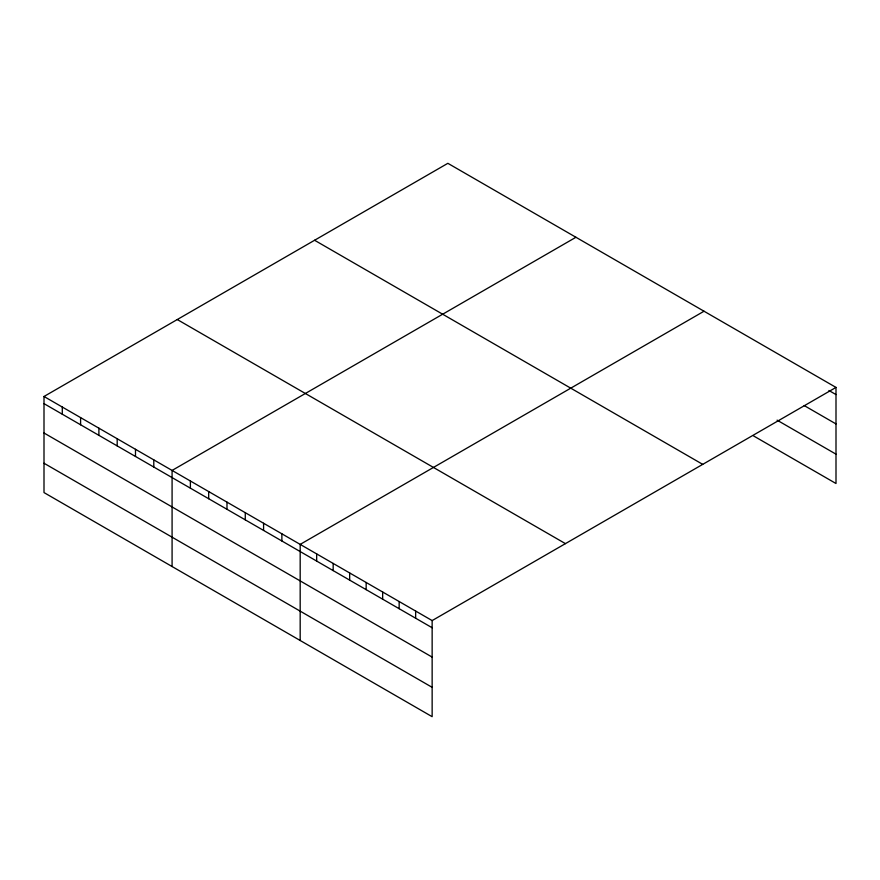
<?xml version="1.0" encoding="UTF-8"?>
<svg xmlns="http://www.w3.org/2000/svg" width="880" height="880" viewBox="0 0 880 880"><rect width="100%" height="100%" fill="white"/><g stroke="black" fill="none" stroke-linecap="round" stroke-linejoin="round"><path stroke-width="1.32" d="M836 387.42L447.854 163.317L44 396.484L44 492.58L432.146 716.683L432.146 620.576L836 387.42L836 483.516L753.522 435.897M575.938 237.27L172.084 470.437L172.084 566.533M704.033 311.223L300.179 544.39L300.179 640.486M828.927 390.5L836 394.581M804.188 405.559L836 423.929M777.084 420.156L836 454.168M314.578 240.262L702.724 464.365M177.276 319.539L565.422 543.631M44 396.484L432.146 620.576M44 403.645L432.146 627.748M44 432.993L432.146 657.096M44 463.232L432.146 687.335M415.646 611.05L415.646 618.222M399.157 601.535L399.157 608.696M382.657 592.009L382.657 599.17M366.157 582.483L366.157 589.644M349.668 572.957L349.668 580.129M333.168 563.431L333.168 570.603M316.668 553.916L316.668 561.077M281.875 533.819L281.875 540.991M263.582 523.259L263.582 530.42M245.278 512.699L245.278 519.86M226.985 502.128L226.985 509.3M208.681 491.568L208.681 498.729M190.388 480.997L190.388 488.169M153.791 459.877L153.791 467.038M135.487 449.306L135.487 456.467M117.194 438.746L117.194 445.907M98.89 428.175L98.89 435.347M80.597 417.615L80.597 424.776M62.293 407.044L62.293 414.216"/></g></svg>
